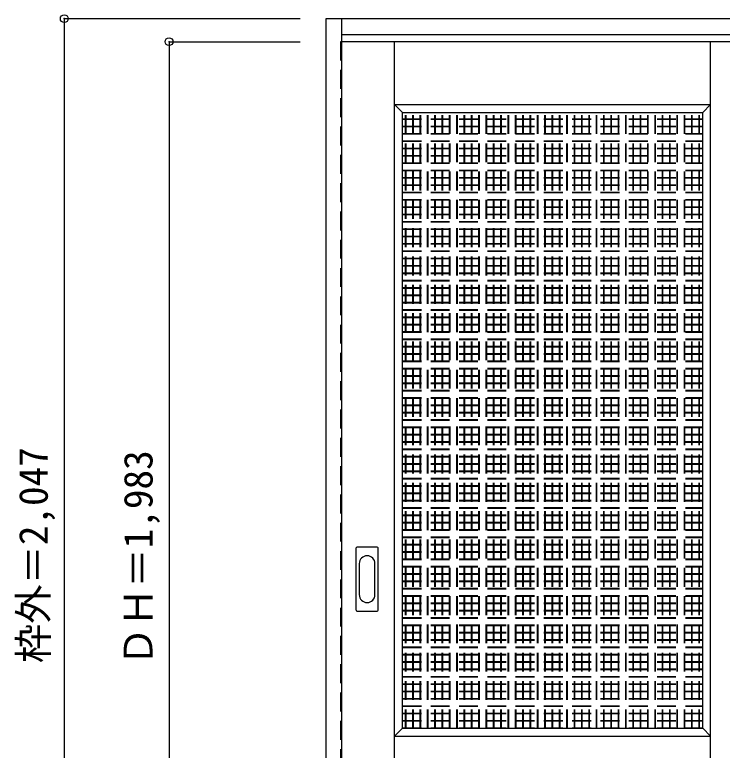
# Model space of a CAD drawing. Units: millimetres, scale not verified. Extents: x -1356 to 890, y -1466 to 1246.
# Drawn here: x -1356 to -6, y -158 to 1246 of the extents above; entities that cross this region are included whole.
import ezdxf
from ezdxf.enums import TextEntityAlignment as Align

# ---------------------------------------------------------------- set-up
doc = ezdxf.new("R2010")
doc.units = ezdxf.units.MM
doc.header["$LTSCALE"] = 30
doc.header["$PDMODE"] = 32
doc.header["$PDSIZE"] = 15
doc.linetypes.add('DASHED1', pattern=[1.8, 1.2, -0.6])
doc.layers.add('0-0', color=4, linetype='DASHED1')
doc.layers.add('0-1_寸法', color=7, linetype='Continuous')
doc.styles.add('ＭＳ ゴシック', font='')
doc.styles.get('ＭＳ ゴシック').set_extended_font_data('MS Gothic')

msp = doc.modelspace()

# ---------------------------------------------------------------- linework, layer by layer
at = {"layer": '0-0', "color": 3, "linetype": 'Continuous'}
for p, q in [((-761.67, -808.77), (-761.67, 1238.23)), ((-761.67, 1238.23), (882.33, 1238.23)), ((-731.67, -808.77), (-731.67, 1238.23)), ((-731.67, 1208.23), (852.33, 1208.23)), ((852.33, 1194.23), (-731.67, 1194.23)), ((-616.17, 1059.23), (-43.17, 1059.23)), ((-616.17, -115.77), (-616.17, 1059.23)), ((-43.17, -115.77), (-43.17, 1059.23)), ((-704.67, 109.23), (-704.67, 228.23)), ((-664.17, 229.73), (-703.17, 229.73)), ((-662.67, 109.23), (-662.67, 228.23)), ((-703.17, 107.73), (-664.17, 107.73)), ((-616.17, -115.77), (-43.17, -115.77))]:
    msp.add_line(p, q, dxfattribs=at)
at = {"layer": '0-0'}
for p, q in [((-734.67, 1194.23), (-734.67, -788.77)), ((-731.67, 1194.23), (-734.67, 1194.23)), ((-610.17, -115.77), (-610.17, 1059.23)), ((-609.17, -115.77), (-609.17, 1059.23)), ((-596.17, -115.77), (-596.17, 1059.23)), ((-595.17, -115.77), (-595.17, 1059.23)), ((-582.17, -115.77), (-582.17, 1059.23)), ((-581.17, -115.77), (-581.17, 1059.23)), ((-568.17, -115.77), (-568.17, 1059.23)), ((-567.17, -115.77), (-567.17, 1059.23)), ((-554.17, -115.77), (-554.17, 1059.23)), ((-553.17, -115.77), (-553.17, 1059.23)), ((-540.17, -115.77), (-540.17, 1059.23)), ((-539.17, -115.77), (-539.17, 1059.23)), ((-526.17, -115.77), (-526.17, 1059.23)), ((-525.17, -115.77), (-525.17, 1059.23)), ((-512.17, -115.77), (-512.17, 1059.23)), ((-511.17, -115.77), (-511.17, 1059.23)), ((-498.17, -115.77), (-498.17, 1059.23)), ((-497.17, -115.77), (-497.17, 1059.23)), ((-484.17, -115.77), (-484.17, 1059.23)), ((-483.17, -115.77), (-483.17, 1059.23)), ((-470.17, -115.77), (-470.17, 1059.23)), ((-469.17, -115.77), (-469.17, 1059.23)), ((-456.17, -115.77), (-456.17, 1059.23)), ((-455.17, -115.77), (-455.17, 1059.23)), ((-442.17, -115.77), (-442.17, 1059.23)), ((-441.17, -115.77), (-441.17, 1059.23)), ((-428.17, -115.77), (-428.17, 1059.23)), ((-427.17, -115.77), (-427.17, 1059.23)), ((-414.17, -115.77), (-414.17, 1059.23)), ((-413.17, -115.77), (-413.17, 1059.23)), ((-400.17, -115.77), (-400.17, 1059.23)), ((-399.17, -115.77), (-399.17, 1059.23)), ((-386.17, -115.77), (-386.17, 1059.23)), ((-385.17, -115.77), (-385.17, 1059.23)), ((-372.17, -115.77), (-372.17, 1059.23)), ((-371.17, -115.77), (-371.17, 1059.23)), ((-358.17, -115.77), (-358.17, 1059.23)), ((-357.17, -115.77), (-357.17, 1059.23)), ((-344.17, -115.77), (-344.17, 1059.23)), ((-343.17, -115.77), (-343.17, 1059.23)), ((-330.17, -115.77), (-330.17, 1059.23)), ((-329.17, -115.77), (-329.17, 1059.23)), ((-316.17, -115.77), (-316.17, 1059.23)), ((-315.17, -115.77), (-315.17, 1059.23)), ((-302.17, -115.77), (-302.17, 1059.23)), ((-301.17, -115.77), (-301.17, 1059.23)), ((-288.17, -115.77), (-288.17, 1059.23)), ((-287.17, -115.77), (-287.17, 1059.23)), ((-274.17, -115.77), (-274.17, 1059.23)), ((-273.17, -115.77), (-273.17, 1059.23)), ((-260.17, -115.77), (-260.17, 1059.23)), ((-259.17, -115.77), (-259.17, 1059.23)), ((-246.17, -115.77), (-246.17, 1059.23)), ((-245.17, -115.77), (-245.17, 1059.23)), ((-232.17, -115.77), (-232.17, 1059.23)), ((-231.17, -115.77), (-231.17, 1059.23)), ((-218.17, -115.77), (-218.17, 1059.23)), ((-217.17, -115.77), (-217.17, 1059.23)), ((-204.17, -115.77), (-204.17, 1059.23)), ((-203.17, -115.77), (-203.17, 1059.23)), ((-190.17, -115.77), (-190.17, 1059.23)), ((-189.17, -115.77), (-189.17, 1059.23)), ((-176.17, -115.77), (-176.17, 1059.23)), ((-175.17, -115.77), (-175.17, 1059.23)), ((-162.17, -115.77), (-162.17, 1059.23)), ((-161.17, -115.77), (-161.17, 1059.23)), ((-148.17, -115.77), (-148.17, 1059.23)), ((-147.17, -115.77), (-147.17, 1059.23)), ((-134.17, -115.77), (-134.17, 1059.23)), ((-133.17, -115.77), (-133.17, 1059.23)), ((-120.17, -115.77), (-120.17, 1059.23)), ((-119.17, -115.77), (-119.17, 1059.23)), ((-106.17, -115.77), (-106.17, 1059.23)), ((-105.17, -115.77), (-105.17, 1059.23)), ((-92.17, -115.77), (-92.17, 1059.23)), ((-91.17, -115.77), (-91.17, 1059.23)), ((-78.17, -115.77), (-78.17, 1059.23)), ((-77.17, -115.77), (-77.17, 1059.23)), ((-64.17, -115.77), (-64.17, 1059.23)), ((-63.17, -115.77), (-63.17, 1059.23)), ((-50.17, -115.77), (-50.17, 1059.23)), ((-49.17, -115.77), (-49.17, 1059.23)), ((-616.17, 1047.23), (-43.17, 1047.23)), ((-616.17, 1046.23), (-43.17, 1046.23)), ((-616.17, 1033.23), (-43.17, 1033.23)), ((-616.17, 1032.23), (-43.17, 1032.23)), ((-616.17, 1019.23), (-43.17, 1019.23)), ((-616.17, 1018.23), (-43.17, 1018.23)), ((-616.17, 1005.23), (-43.17, 1005.23)), ((-616.17, 1004.23), (-43.17, 1004.23)), ((-616.17, 991.23), (-43.17, 991.23)), ((-616.17, 990.23), (-43.17, 990.23)), ((-616.17, 977.23), (-43.17, 977.23)), ((-616.17, 976.23), (-43.17, 976.23)), ((-616.17, 963.23), (-43.17, 963.23)), ((-616.17, 962.23), (-43.17, 962.23)), ((-616.17, 949.23), (-43.17, 949.23)), ((-616.17, 948.23), (-43.17, 948.23)), ((-616.17, 935.23), (-43.17, 935.23)), ((-616.17, 934.23), (-43.17, 934.23)), ((-616.17, 921.23), (-43.17, 921.23)), ((-616.17, 920.23), (-43.17, 920.23)), ((-616.17, 907.23), (-43.17, 907.23)), ((-616.17, 906.23), (-43.17, 906.23)), ((-616.17, 893.23), (-43.17, 893.23)), ((-616.17, 892.23), (-43.17, 892.23)), ((-616.17, 879.23), (-43.17, 879.23)), ((-616.17, 878.23), (-43.17, 878.23)), ((-616.17, 865.23), (-43.17, 865.23)), ((-616.17, 864.23), (-43.17, 864.23)), ((-616.17, 851.23), (-43.17, 851.23)), ((-616.17, 850.23), (-43.17, 850.23)), ((-616.17, 837.23), (-43.17, 837.23)), ((-616.17, 836.23), (-43.17, 836.23)), ((-616.17, 823.23), (-43.17, 823.23)), ((-616.17, 822.23), (-43.17, 822.23)), ((-616.17, 809.23), (-43.17, 809.23)), ((-616.17, 808.23), (-43.17, 808.23)), ((-616.17, 795.23), (-43.17, 795.23)), ((-616.17, 794.23), (-43.17, 794.23)), ((-616.17, 781.23), (-43.17, 781.23)), ((-616.17, 780.23), (-43.17, 780.23)), ((-616.17, 767.23), (-43.17, 767.23)), ((-616.17, 766.23), (-43.17, 766.23)), ((-616.17, 753.23), (-43.17, 753.23)), ((-616.17, 752.23), (-43.17, 752.23)), ((-616.17, 739.23), (-43.17, 739.23)), ((-616.17, 738.23), (-43.17, 738.23)), ((-616.17, 725.23), (-43.17, 725.23)), ((-616.17, 724.23), (-43.17, 724.23)), ((-616.17, 711.23), (-43.17, 711.23)), ((-616.17, 710.23), (-43.17, 710.23)), ((-616.17, 697.23), (-43.17, 697.23)), ((-616.17, 696.23), (-43.17, 696.23)), ((-616.17, 683.23), (-43.17, 683.23)), ((-616.17, 682.23), (-43.17, 682.23)), ((-616.17, 669.23), (-43.17, 669.23)), ((-616.17, 668.23), (-43.17, 668.23)), ((-616.17, 655.23), (-43.17, 655.23)), ((-616.17, 654.23), (-43.17, 654.23)), ((-616.17, 641.23), (-43.17, 641.23)), ((-616.17, 640.23), (-43.17, 640.23)), ((-616.17, 627.23), (-43.17, 627.23)), ((-616.17, 626.23), (-43.17, 626.23)), ((-616.17, 613.23), (-43.17, 613.23)), ((-616.17, 612.23), (-43.17, 612.23)), ((-616.17, 599.23), (-43.17, 599.23)), ((-616.17, 598.23), (-43.17, 598.23)), ((-616.17, 585.23), (-43.17, 585.23)), ((-616.17, 584.23), (-43.17, 584.23)), ((-616.17, 571.23), (-43.17, 571.23)), ((-616.17, 570.23), (-43.17, 570.23)), ((-616.17, 557.23), (-43.17, 557.23)), ((-616.17, 556.23), (-43.17, 556.23)), ((-616.17, 543.23), (-43.17, 543.23)), ((-616.17, 542.23), (-43.17, 542.23)), ((-616.17, 529.23), (-43.17, 529.23)), ((-616.17, 528.23), (-43.17, 528.23)), ((-616.17, 515.23), (-43.17, 515.23)), ((-616.17, 514.23), (-43.17, 514.23)), ((-616.17, 501.23), (-43.17, 501.23)), ((-616.17, 500.23), (-43.17, 500.23)), ((-616.17, 487.23), (-43.17, 487.23)), ((-616.17, 486.23), (-43.17, 486.23)), ((-616.17, 473.23), (-43.17, 473.23)), ((-616.17, 472.23), (-43.17, 472.23)), ((-616.17, 459.23), (-43.17, 459.23)), ((-616.17, 458.23), (-43.17, 458.23)), ((-616.17, 445.23), (-43.17, 445.23)), ((-616.17, 444.23), (-43.17, 444.23)), ((-616.17, 431.23), (-43.17, 431.23)), ((-616.17, 430.23), (-43.17, 430.23)), ((-616.17, 417.23), (-43.17, 417.23)), ((-616.17, 416.23), (-43.17, 416.23)), ((-616.17, 403.23), (-43.17, 403.23)), ((-616.17, 402.23), (-43.17, 402.23)), ((-616.17, 389.23), (-43.17, 389.23)), ((-616.17, 388.23), (-43.17, 388.23)), ((-616.17, 375.23), (-43.17, 375.23)), ((-616.17, 374.23), (-43.17, 374.23)), ((-616.17, 361.23), (-43.17, 361.23)), ((-616.17, 360.23), (-43.17, 360.23)), ((-616.17, 347.23), (-43.17, 347.23)), ((-616.17, 346.23), (-43.17, 346.23)), ((-616.17, 333.23), (-43.17, 333.23)), ((-616.17, 332.23), (-43.17, 332.23)), ((-616.17, 319.23), (-43.17, 319.23)), ((-616.17, 318.23), (-43.17, 318.23)), ((-616.17, 305.23), (-43.17, 305.23)), ((-616.17, 304.23), (-43.17, 304.23)), ((-616.17, 291.23), (-43.17, 291.23)), ((-616.17, 290.23), (-43.17, 290.23)), ((-616.17, 277.23), (-43.17, 277.23)), ((-616.17, 276.23), (-43.17, 276.23)), ((-616.17, 263.23), (-43.17, 263.23)), ((-616.17, 262.23), (-43.17, 262.23)), ((-616.17, 249.23), (-43.17, 249.23)), ((-616.17, 248.23), (-43.17, 248.23)), ((-616.17, 235.23), (-43.17, 235.23)), ((-616.17, 234.23), (-43.17, 234.23)), ((-616.17, 221.23), (-43.17, 221.23)), ((-616.17, 220.23), (-43.17, 220.23)), ((-616.17, 207.23), (-43.17, 207.23)), ((-616.17, 206.23), (-43.17, 206.23)), ((-616.17, 193.23), (-43.17, 193.23)), ((-616.17, 192.23), (-43.17, 192.23)), ((-616.17, 179.23), (-43.17, 179.23)), ((-616.17, 178.23), (-43.17, 178.23)), ((-616.17, 165.23), (-43.17, 165.23)), ((-616.17, 164.23), (-43.17, 164.23)), ((-616.17, 151.23), (-43.17, 151.23)), ((-616.17, 150.23), (-43.17, 150.23)), ((-616.17, 137.23), (-43.17, 137.23)), ((-616.17, 136.23), (-43.17, 136.23)), ((-616.17, 123.23), (-43.17, 123.23)), ((-616.17, 122.23), (-43.17, 122.23)), ((-616.17, 109.23), (-43.17, 109.23)), ((-616.17, 108.23), (-43.17, 108.23)), ((-616.17, 95.23), (-43.17, 95.23)), ((-616.17, 94.23), (-43.17, 94.23)), ((-616.17, 81.23), (-43.17, 81.23)), ((-616.17, 80.23), (-43.17, 80.23)), ((-616.17, 67.23), (-43.17, 67.23)), ((-616.17, 66.23), (-43.17, 66.23)), ((-616.17, 53.23), (-43.17, 53.23)), ((-616.17, 52.23), (-43.17, 52.23)), ((-616.17, 39.23), (-43.17, 39.23)), ((-616.17, 38.23), (-43.17, 38.23)), ((-616.17, 25.23), (-43.17, 25.23)), ((-616.17, 24.23), (-43.17, 24.23)), ((-616.17, 11.23), (-43.17, 11.23)), ((-616.17, 10.23), (-43.17, 10.23)), ((-616.17, -2.77), (-43.17, -2.77)), ((-616.17, -3.77), (-43.17, -3.77)), ((-616.17, -16.77), (-43.17, -16.77)), ((-616.17, -17.77), (-43.17, -17.77)), ((-616.17, -30.77), (-43.17, -30.77)), ((-616.17, -31.77), (-43.17, -31.77)), ((-616.17, -44.77), (-43.17, -44.77)), ((-616.17, -45.77), (-43.17, -45.77)), ((-616.17, -58.77), (-43.17, -58.77)), ((-616.17, -59.77), (-43.17, -59.77)), ((-616.17, -72.77), (-43.17, -72.77)), ((-616.17, -73.77), (-43.17, -73.77)), ((-616.17, -86.77), (-43.17, -86.77)), ((-616.17, -87.77), (-43.17, -87.77)), ((-616.17, -100.77), (-43.17, -100.77)), ((-616.17, -101.77), (-43.17, -101.77)), ((-616.17, -114.77), (-43.17, -114.77))]:
    msp.add_line(p, q, dxfattribs=at)
at = {"layer": '0-0', "color": 7, "linetype": 'Continuous'}
for p, q in [((-631.17, -788.77), (-631.17, 1194.23)), ((-28.17, -788.77), (-28.17, 1194.23)), ((-631.17, 1074.23), (-616.17, 1059.23)), ((-631.17, 1074.23), (-28.17, 1074.23)), ((-28.17, 1074.23), (-43.17, 1059.23)), ((-698.67, 198.33), (-698.67, 139.13)), ((-668.67, 139.13), (-668.67, 198.33)), ((-616.17, -115.77), (-631.17, -130.77)), ((-43.17, -115.77), (-28.17, -130.77)), ((-631.17, -130.77), (-28.17, -130.77))]:
    msp.add_line(p, q, dxfattribs=at)
at = {"layer": '0-0', "color": 3, "linetype": 'Continuous'}
for centre, start, end in [((-703.17, 228.23), 90, 180), ((-664.17, 228.23), 0, 90), ((-703.17, 109.23), 180, 270), ((-664.17, 109.23), 270, 0)]:
    msp.add_arc(centre, 1.5, start, end, dxfattribs=at)
at = {"layer": '0-0', "color": 7, "linetype": 'Continuous'}
for centre, start, end in [((-683.67, 198.33), 0, 180), ((-683.67, 139.13), 180, 0)]:
    msp.add_arc(centre, 15, start, end, dxfattribs=at)
at = {"layer": '0-1_寸法', "color": 4}
for p, q in [((-1261.67, 1238.23), (-1261.67, -808.77)), ((-1261.67, 1238.23), (-811.67, 1238.23)), ((-1061.67, 1194.23), (-811.67, 1194.23)), ((-1061.67, 1194.23), (-1061.67, -788.77))]:
    msp.add_line(p, q, dxfattribs=at)
at = {"layer": '0-1_寸法'}
for p in [(-1261.67, 1238.23), (-1061.67, 1194.23)]:
    msp.add_point(p, dxfattribs=at)

# ---------------------------------------------------------------- texts
at = {"layer": '0-1_寸法', "style": 'ＭＳ ゴシック'}
for s, p in [('枠外＝2,047', (-1276.67, 8.48)), ('ＤＨ＝1,983', (-1076.67, 2.48))]:
    msp.add_text(s, height=54.99, rotation=90, dxfattribs=at).set_placement(p, align=Align.BOTTOM_LEFT)

doc.saveas('drawing.dxf')
